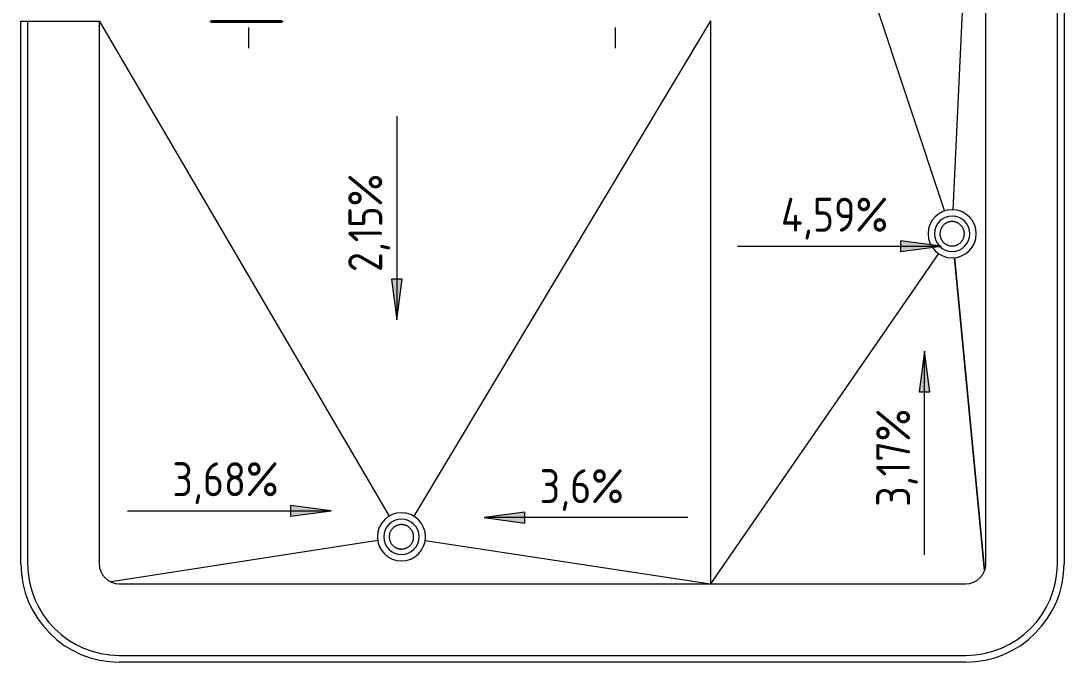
# Model space of a CAD drawing. Header units: millimetres. Extents: x -1073752 to 1436911, y -1379358 to 94781.
# Drawn here: x -1001878 to -994196, y -996181 to -991458 of the extents above; entities that cross this region are included whole.
import ezdxf

# ---------------------------------------------------------------- set-up
doc = ezdxf.new("R2010")
doc.units = ezdxf.units.MM
doc.linetypes.add('ADSK_Линия сетки', pattern=[25, 20, -2.5, 0, -2.5])
for name, color, linetype, lineweight in [('Крыша', 7, 'Continuous', 9), ('Оборудование', 7, 'Continuous', 18), ('Оси', 252, 'Continuous', 9), ('Перекрытие', 252, 'Continuous', 18), ('Размеры', 250, 'Continuous', 9), ('Стены внутренние', 7, 'Continuous', 18), ('Стены наружные', 7, 'Continuous', 18)]:
    doc.layers.add(name, color=color, linetype=linetype, lineweight=lineweight)
doc.styles.add('GOST Common_2', font='', dxfattribs={"width": 0.9, "height": 250})
doc.styles.get('GOST Common_2').set_extended_font_data('GOST type B')

# ---------------------------------------------------------------- blocks, each defined once
blk = doc.blocks.new('2 этаж')
at = {"layer": 'Размеры', "true_color": 0x636466}
for points in [[(163677.6, 14599.4), (163377.6, 14638.9), (163377.6, 14559.9)], [(159668.9, 14056), (159708.3, 14356), (159629.4, 14356)], [(163555.7, 13827.2), (163516.2, 13527.2), (163595.2, 13527.2)], [(159185.4, 12651.1), (158885.4, 12690.6), (158885.4, 12611.6)], [(160311.6, 12600), (160611.6, 12560.5), (160611.6, 12639.5)]]:
    blk.add_hatch(color=251, dxfattribs=at).paths.add_polyline_path(points)
at = {"layer": 'Крыша', "color": 251, "true_color": 0x636466}
for p, q in [((161978, 20051), (163702.7, 14858.2)), ((163766.4, 14867.2), (164006, 20051)), ((157478, 16258.7), (157478, 16258.7)), ((157478, 16258.7), (159613.8, 12611.8)), ((157478, 16256.2), (157478, 16258.7)), ((161978, 16258.7), (159794.4, 12610.8)), ((161976, 16258.7), (161978, 16258.7)), ((161978, 16258.7), (161978, 16258.7)), ((161978, 16258.7), (161978, 12112.7)), ((163658.2, 14545.8), (161978, 12112.7)), ((163775.1, 14515.5), (163996.5, 12211.7)), ((163996.5, 12211.7), (163775.1, 14515.5)), ((159529.5, 12431.7), (157566.6, 12126.5)), ((159877.4, 12432.3), (161978, 12112.7))]:
    blk.add_line(p, q, dxfattribs=at)
at = {"layer": 'Оборудование', "color": 251, "true_color": 0x636466, "flags": 128}
for points in [[(163848.2, 14690.7), (163848.2, 14694.3), (163848, 14697.9), (163847.6, 14701.5), (163847.1, 14705.1), (163846.4, 14708.6), (163845.7, 14712.1), (163844.7, 14715.6), (163843.7, 14719), (163842.5, 14722.4), (163841.1, 14725.7), (163839.7, 14729), (163838.1, 14732.2), (163836.4, 14735.4), (163834.5, 14738.5), (163832.5, 14741.5), (163830.5, 14744.4), (163828.2, 14747.3), (163825.9, 14750), (163823.5, 14752.7), (163821, 14755.2), (163818.4, 14757.7), (163815.6, 14760), (163812.8, 14762.2), (163809.9, 14764.4), (163806.9, 14766.4), (163803.9, 14768.3), (163800.7, 14770), (163797.5, 14771.6), (163794.3, 14773.1), (163790.9, 14774.5), (163787.6, 14775.7), (163784.1, 14776.8), (163780.7, 14777.8), (163777.2, 14778.6), (163773.6, 14779.3), (163770.1, 14779.9), (163766.5, 14780.2), (163762.9, 14780.5), (163759.3, 14780.6), (163755.7, 14780.6), (163752.2, 14780.4), (163748.6, 14780.1), (163745, 14779.6), (163741.5, 14779), (163737.9, 14778.3), (163734.5, 14777.4), (163731, 14776.4), (163727.6, 14775.2), (163724.3, 14773.9), (163721, 14772.5), (163717.7, 14770.9), (163714.6, 14769.2), (163711.5, 14767.4), (163708.4, 14765.5), (163705.5, 14763.4), (163702.6, 14761.2), (163699.8, 14758.9), (163697.2, 14756.6), (163694.6, 14754.1), (163692.1, 14751.5), (163689.7, 14748.8), (163687.5, 14746), (163685.3, 14743.1), (163683.3, 14740.1), (163681.4, 14737.1), (163679.6, 14734), (163677.9, 14730.8), (163676.4, 14727.5), (163675, 14724.2), (163673.7, 14720.9), (163672.6, 14717.4), (163671.6, 14714), (163670.7, 14710.5), (163670, 14707), (163669.4, 14703.4), (163669, 14699.9), (163668.7, 14696.3), (163668.5, 14692.7), (163668.5, 14690.7)], [(163668.5, 14690.7), (163668.6, 14687.2), (163668.8, 14683.6), (163669.1, 14680), (163669.6, 14676.4), (163670.3, 14672.9), (163671.1, 14669.4), (163672, 14665.9), (163673.1, 14662.5), (163674.3, 14659.1), (163675.6, 14655.7), (163677.1, 14652.5), (163678.7, 14649.2), (163680.4, 14646.1), (163682.2, 14643), (163684.2, 14640), (163686.3, 14637.1), (163688.5, 14634.2), (163690.8, 14631.5), (163693.2, 14628.8), (163695.8, 14626.3), (163698.4, 14623.8), (163701.1, 14621.5), (163703.9, 14619.2), (163706.8, 14617.1), (163709.8, 14615.1), (163712.9, 14613.2), (163716, 14611.5), (163719.2, 14609.9), (163722.5, 14608.4), (163725.8, 14607), (163729.2, 14605.7), (163732.6, 14604.6), (163736.1, 14603.7), (163739.6, 14602.9), (163743.1, 14602.2), (163746.6, 14601.6), (163750.2, 14601.2), (163753.8, 14601), (163757.4, 14600.9), (163761, 14600.9), (163764.6, 14601.1), (163768.2, 14601.4), (163771.7, 14601.9), (163775.3, 14602.5), (163778.8, 14603.2), (163782.3, 14604.1), (163785.7, 14605.1), (163789.1, 14606.3), (163792.5, 14607.6), (163795.8, 14609), (163799, 14610.6), (163802.2, 14612.3), (163805.3, 14614.1), (163808.3, 14616), (163811.3, 14618.1), (163814.1, 14620.3), (163816.9, 14622.5), (163819.6, 14624.9), (163822.2, 14627.4), (163824.6, 14630), (163827, 14632.7), (163829.3, 14635.5), (163831.4, 14638.4), (163833.5, 14641.4), (163835.4, 14644.4), (163837.2, 14647.5), (163838.8, 14650.7), (163840.4, 14654), (163841.8, 14657.3), (163843, 14660.6), (163844.2, 14664.1), (163845.2, 14667.5), (163846, 14671), (163846.8, 14674.5), (163847.3, 14678.1), (163847.8, 14681.6), (163848.1, 14685.2), (163848.2, 14688.8), (163848.2, 14690.7)], [(159793.3, 12458.7), (159793.2, 12462.3), (159793, 12465.9), (159792.6, 12469.5), (159792.1, 12473.1), (159791.5, 12476.6), (159790.7, 12480.1), (159789.8, 12483.6), (159788.7, 12487), (159787.5, 12490.4), (159786.2, 12493.7), (159784.7, 12497), (159783.1, 12500.2), (159781.4, 12503.4), (159779.6, 12506.5), (159777.6, 12509.5), (159775.5, 12512.4), (159773.3, 12515.3), (159771, 12518), (159768.6, 12520.7), (159766, 12523.2), (159763.4, 12525.7), (159760.7, 12528), (159757.9, 12530.2), (159755, 12532.4), (159752, 12534.4), (159748.9, 12536.3), (159745.8, 12538), (159742.6, 12539.6), (159739.3, 12541.1), (159736, 12542.5), (159732.6, 12543.7), (159729.2, 12544.8), (159725.7, 12545.8), (159722.2, 12546.6), (159718.7, 12547.3), (159715.1, 12547.9), (159711.6, 12548.2), (159708, 12548.5), (159704.4, 12548.6), (159700.8, 12548.6), (159697.2, 12548.4), (159693.6, 12548.1), (159690.1, 12547.6), (159686.5, 12547), (159683, 12546.3), (159679.5, 12545.4), (159676.1, 12544.4), (159672.7, 12543.2), (159669.3, 12541.9), (159666, 12540.5), (159662.8, 12538.9), (159659.6, 12537.2), (159656.5, 12535.4), (159653.5, 12533.5), (159650.5, 12531.4), (159647.7, 12529.2), (159644.9, 12526.9), (159642.2, 12524.6), (159639.6, 12522.1), (159637.1, 12519.5), (159634.8, 12516.8), (159632.5, 12514), (159630.4, 12511.1), (159628.3, 12508.1), (159626.4, 12505.1), (159624.6, 12502), (159623, 12498.8), (159621.4, 12495.5), (159620, 12492.2), (159618.7, 12488.9), (159617.6, 12485.4), (159616.6, 12482), (159615.7, 12478.5), (159615, 12475), (159614.4, 12471.4), (159614, 12467.9), (159613.7, 12464.3), (159613.6, 12460.7), (159613.5, 12458.7)], [(159613.5, 12458.7), (159613.6, 12455.2), (159613.8, 12451.6), (159614.2, 12448), (159614.7, 12444.4), (159615.3, 12440.9), (159616.1, 12437.4), (159617, 12433.9), (159618.1, 12430.5), (159619.3, 12427.1), (159620.6, 12423.7), (159622.1, 12420.5), (159623.7, 12417.2), (159625.4, 12414.1), (159627.3, 12411), (159629.2, 12408), (159631.3, 12405.1), (159633.5, 12402.2), (159635.9, 12399.5), (159638.3, 12396.8), (159640.8, 12394.3), (159643.4, 12391.8), (159646.2, 12389.5), (159649, 12387.2), (159651.9, 12385.1), (159654.9, 12383.1), (159657.9, 12381.2), (159661.1, 12379.5), (159664.3, 12377.9), (159667.5, 12376.4), (159670.9, 12375), (159674.2, 12373.7), (159677.6, 12372.6), (159681.1, 12371.7), (159684.6, 12370.9), (159688.1, 12370.2), (159691.7, 12369.6), (159695.3, 12369.2), (159698.9, 12369), (159702.4, 12368.9), (159706, 12368.9), (159709.6, 12369.1), (159713.2, 12369.4), (159716.8, 12369.9), (159720.3, 12370.5), (159723.8, 12371.2), (159727.3, 12372.1), (159730.8, 12373.1), (159734.2, 12374.3), (159737.5, 12375.6), (159740.8, 12377), (159744.1, 12378.6), (159747.2, 12380.3), (159750.3, 12382.1), (159753.4, 12384), (159756.3, 12386.1), (159759.2, 12388.3), (159761.9, 12390.5), (159764.6, 12392.9), (159767.2, 12395.4), (159769.7, 12398), (159772.1, 12400.7), (159774.3, 12403.5), (159776.5, 12406.4), (159778.5, 12409.4), (159780.4, 12412.4), (159782.2, 12415.5), (159783.9, 12418.7), (159785.4, 12422), (159786.8, 12425.3), (159788.1, 12428.6), (159789.2, 12432.1), (159790.2, 12435.5), (159791.1, 12439), (159791.8, 12442.5), (159792.4, 12446.1), (159792.8, 12449.6), (159793.1, 12453.2), (159793.3, 12456.8), (159793.3, 12458.7)]]:
    blk.add_lwpolyline(points, dxfattribs=at)
at = {"layer": 'Оборудование', "color": 251, "true_color": 0x636466}
for centre, radius, start, end in [((163758.4, 14690.7), 177.5, 0, 180), ((163758.4, 14690.7), 130, 0, 180), ((163758.4, 14690.7), 177.5, 180, 0), ((163758.4, 14690.7), 130, 180, 0), ((159703.4, 12458.7), 177.5, 0, 180), ((159703.4, 12458.7), 130, 0, 180), ((159703.4, 12458.7), 177.5, 180, 0), ((159703.4, 12458.7), 130, 180, 0)]:
    blk.add_arc(centre, radius, start, end, dxfattribs=at)
at = {"layer": 'Оси', "color": 251, "linetype": 'ADSK_Линия сетки', "ltscale": 100, "true_color": 0x636466}
for p, q in [((158576, 33711.4), (158576, 16056.5)), ((161276, 33711.4), (161276, 16056.5))]:
    blk.add_line(p, q, dxfattribs=at)
at = {"layer": 'Перекрытие', "color": 251, "ltscale": 100, "true_color": 0x636466}
blk.add_line((157276, 16256.2), (157276, 16258.7), dxfattribs=at)
at = {"layer": 'Размеры', "color": 251, "lineweight": 20, "true_color": 0x636466}
for p, q in [((159668.9, 15556), (159668.9, 14056)), ((162177.6, 14599.4), (163677.6, 14599.4)), ((163555.7, 12327.2), (163555.7, 13827.2)), ((157685.4, 12651.1), (159185.4, 12651.1)), ((161811.6, 12600), (160311.6, 12600))]:
    blk.add_line(p, q, dxfattribs=at)
at = {"layer": 'Размеры', "color": 251, "true_color": 0x636466}
for p, q in [((163677.6, 14599.4), (163377.6, 14638.9)), ((163377.6, 14638.9), (163377.6, 14559.9)), ((163377.6, 14559.9), (163677.6, 14599.4)), ((159708.3, 14356), (159629.4, 14356)), ((159629.4, 14356), (159668.9, 14056)), ((159668.9, 14056), (159708.3, 14356)), ((163555.7, 13827.2), (163516.2, 13527.2)), ((163595.2, 13527.2), (163555.7, 13827.2)), ((163516.2, 13527.2), (163595.2, 13527.2)), ((159185.4, 12651.1), (158885.4, 12690.6)), ((158885.4, 12690.6), (158885.4, 12611.6)), ((158885.4, 12611.6), (159185.4, 12651.1)), ((160611.6, 12639.5), (160311.6, 12600)), ((160311.6, 12600), (160611.6, 12560.5)), ((160611.6, 12560.5), (160611.6, 12639.5))]:
    blk.add_line(p, q, dxfattribs=at)
at = {"layer": 'Стены внутренние', "color": 251, "true_color": 0x636466}
for p, q in [((164006, 12260.7), (164006, 27062.7)), ((164533, 12260.7), (164533, 27062.7)), ((164583, 27062.7), (164583, 12260.7)), ((156901, 12260.7), (156901, 16256.2)), ((156901, 16256.2), (157478, 16256.2)), ((156951, 16256.2), (156951, 12260.7)), ((157478, 16256.2), (157478, 12260.7)), ((157626, 12112.7), (163858, 12112.7)), ((157626, 11585.7), (163858, 11585.7)), ((163858, 11535.7), (157626, 11535.7))]:
    blk.add_line(p, q, dxfattribs=at)
for centre, radius, start, end in [((157626, 12260.7), 725, 180, 270), ((157626, 12260.7), 675, 180, 270), ((157626, 12260.7), 148, 180, 270), ((163858, 12260.7), 148, 270, 0), ((163858, 12260.7), 675, 270, 0), ((163858, 12260.7), 725, 270, 0)]:
    blk.add_arc(centre, radius, start, end, dxfattribs=at)
at = {"layer": 'Стены наружные', "color": 251, "lineweight": 30, "true_color": 0x636466}
for p, q in [((158826, 16257.7), (158301, 16257.7)), ((158301, 16257.7), (158301, 16252.7)), ((158301, 16252.7), (158826, 16252.7)), ((158826, 16257.7), (158826, 16252.7))]:
    blk.add_line(p, q, dxfattribs=at)
at = {"layer": 'Размеры', "color": 251, "true_color": 0x636466, "style": 'GOST Common_2', "width": 0.9}
for s, rotation, p in [('2,15%%%', 90, (159562.1, 14408.9)), ('4,59%%%', 360, (162497.8, 14706.1)), ('3,17%%%', 90, (163449, 12680)), ('3,6%%%', 360, (160721.1, 12706.8))]:
    blk.add_text(s, height=250, rotation=rotation, dxfattribs=at).set_placement(p)
blk.add_text('3,68%%%', height=250, dxfattribs=at).set_placement((158016.9, 12757.8))

msp = doc.modelspace()

# ---------------------------------------------------------------- block references
msp.add_blockref('2 этаж', (-1158779.2, -1007716.5))

doc.saveas('drawing.dxf')
